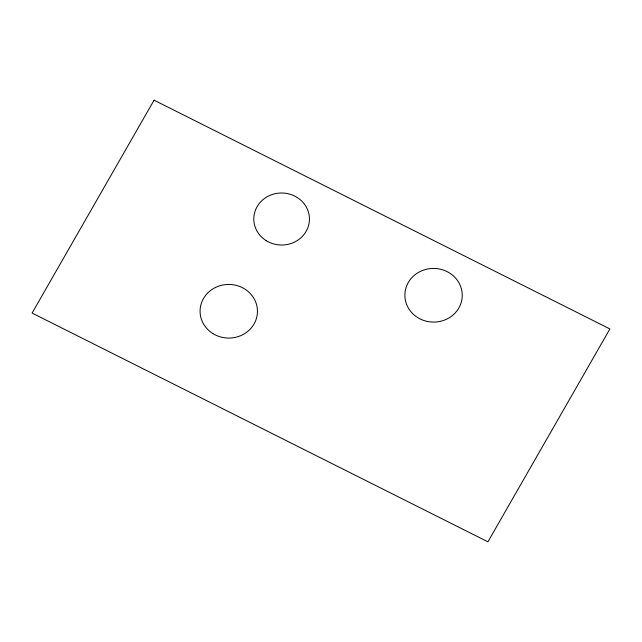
<?xml version="1.0" encoding="UTF-8"?>
<svg xmlns="http://www.w3.org/2000/svg" width="642" height="642" viewBox="0 0 642 642"><rect width="100%" height="100%" fill="white"/><g stroke="black" fill="none" stroke-linecap="round" stroke-linejoin="round"><path stroke-width="0.96" d="M154.072 100.184L32.1 313.063L487.928 541.816L609.9 328.937L154.072 100.184M212.887 333.575A28.697 26.828 0.7 0 0 257.402 312.991A28.697 26.828 0.7 0 0 216.009 287.207A28.697 26.828 0.7 0 0 212.887 333.575M417.677 317.581A28.697 26.828 0.7 0 0 462.2 296.997A28.697 26.828 0.7 0 0 420.807 271.213A28.697 26.828 0.7 0 0 417.677 317.581M266.213 240.654A27.831 26.017 0.7 0 0 309.396 220.696A27.831 26.017 0.7 0 0 269.247 195.69A27.831 26.017 0.7 0 0 266.213 240.654"/></g></svg>
